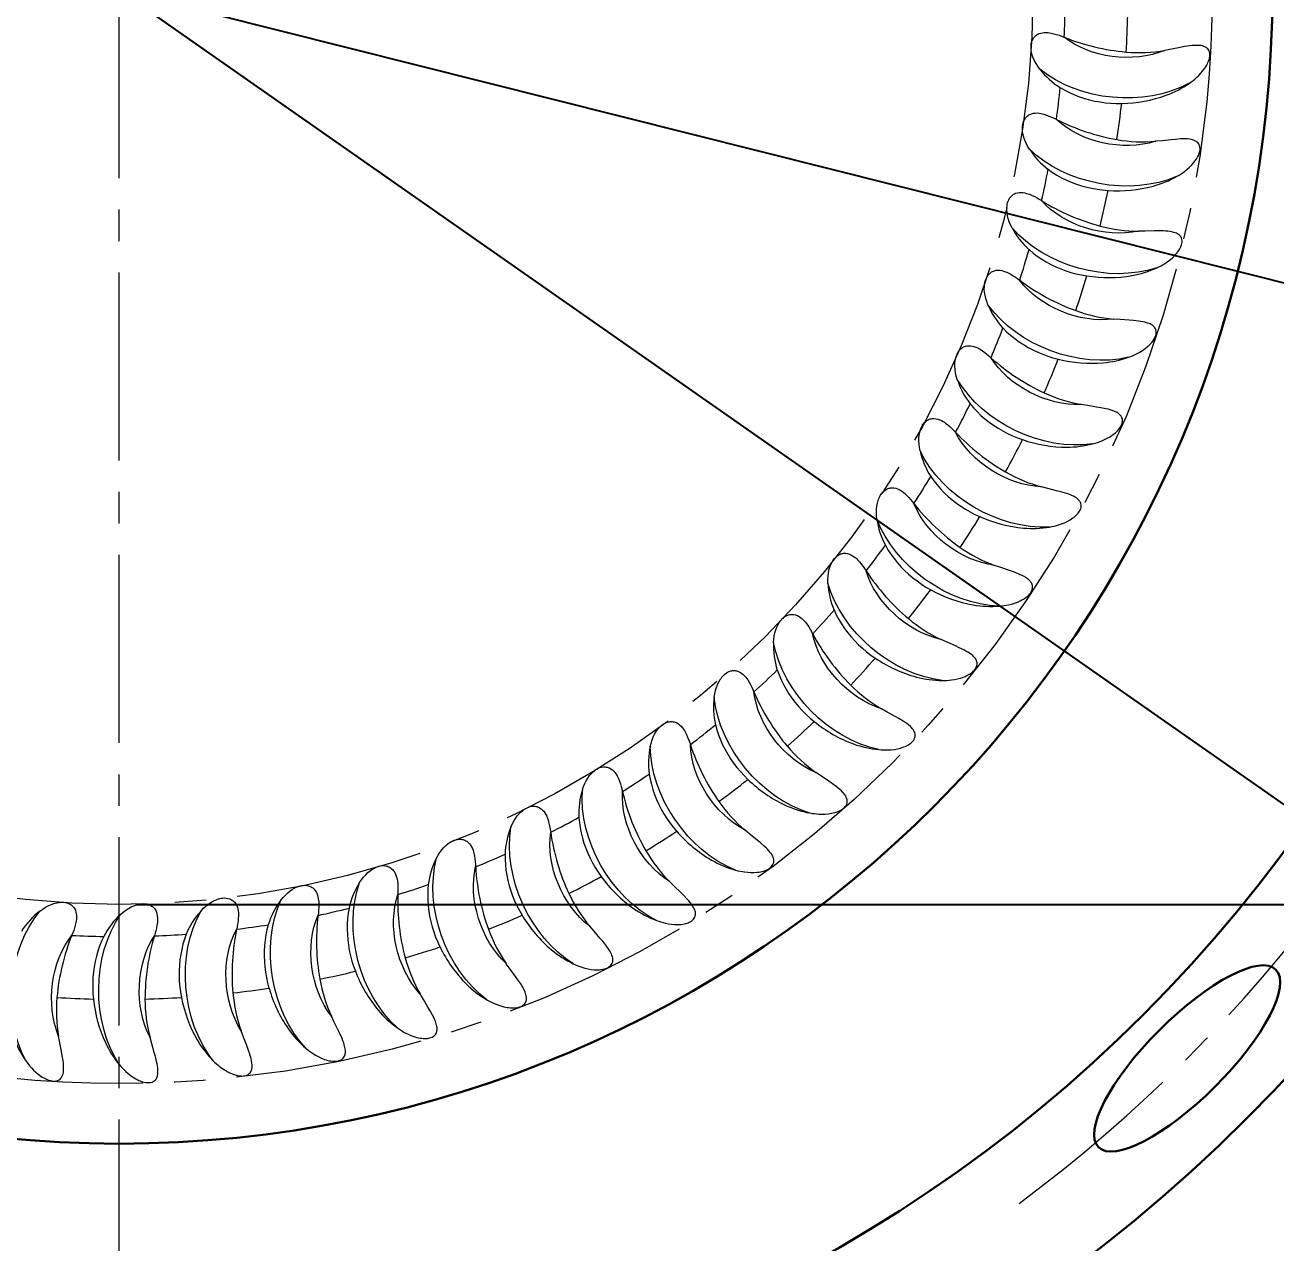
# Model space of a CAD drawing. Extents: x 89 to 513, y 1 to 440.
# Drawn here: x 231.19 to 266.08, y 167.25 to 201.22 of the extents above; entities that cross this region are included whole.
import ezdxf

# ---------------------------------------------------------------- set-up
doc = ezdxf.new("R2010")
doc.units = 0
doc.header["$LTSCALE"] = 7
doc.header["$MEASUREMENT"] = 0
doc.linetypes.add('CENTER2', pattern=[1.125, 0.75, -0.125, 0.125, -0.125])
doc.layers.get('0').update_dxf_attribs({"linetype": 'CONTINUOUS', "lineweight": 15})
for name, color, linetype, lineweight in [('1', 1, 'CENTER2', 15), ('3', 3, 'CONTINUOUS', 30), ('8', 252, 'CONTINUOUS', 15)]:
    doc.layers.add(name, color=color, linetype=linetype, lineweight=lineweight)
doc.styles.add('ITALICT', font='ITALICT.shx', dxfattribs={"width": 0.8, "height": 3})
doc.dimstyles.get("Standard").update_dxf_attribs({"dimtxt": 3, "dimasz": 3, "dimexe": 0.5, "dimexo": 0.5, "dimgap": 0.8, "dimtad": 1, "dimdsep": 46, "dimtxsty": 'ITALICT', "dimcen": 0.09, "dimazin": 2, "dimtfac": 1, "dimtmove": 0, "dimatfit": 3, "dimfxl": 1, "dimtolj": 1, "dimtzin": 0, "dimarcsym": 0})

# ---------------------------------------------------------------- blocks, each defined once
blk = doc.blocks.new('*D10')
at = {"color": 0, "lineweight": -2, "transparency": 16777216}
for p, q in [((234.307, 227.697), (314.622, 227.697)), ((314.122, 179.697), (314.122, 224.697)), ((234.307, 176.697), (314.622, 176.697))]:
    blk.add_line(p, q, dxfattribs=at)
at = {"color": 0, "transparency": 16777216}
for points in [[(313.622, 224.697), (314.622, 224.697), (314.122, 227.697)], [(313.622, 179.697), (314.622, 179.697), (314.122, 176.697)]]:
    blk.add_solid(points, dxfattribs=at)
at = {"color": 0, "transparency": 16777216, "insert": (311.822, 203.447), "char_height": 3, "attachment_point": 5, "rotation": 90, "style": 'ITALICT'}
blk.add_mtext('\\A1;51', dxfattribs=at)
blk = doc.blocks.new('*D46')
at = {"color": 0, "lineweight": -2, "transparency": 16777216}
for p, q in [((234.307, 278.197), (340.204, 278.197)), ((339.704, 275.197), (339.704, 129.197)), ((234.307, 126.197), (340.204, 126.197))]:
    blk.add_line(p, q, dxfattribs=at)
at = {"color": 0, "transparency": 16777216}
for points in [[(339.204, 275.197), (340.204, 275.197), (339.704, 278.197)], [(339.204, 129.197), (340.204, 129.197), (339.704, 126.197)]]:
    blk.add_solid(points, dxfattribs=at)
at = {"color": 0, "transparency": 16777216, "insert": (337.404, 202.197), "char_height": 3, "attachment_point": 5, "rotation": 90, "style": 'ITALICT'}
blk.add_mtext('\\A1;152', dxfattribs=at)
blk = doc.blocks.new('*D49')
at = {"color": 0, "lineweight": -2, "transparency": 16777216}
for p, q in [((233.807, 202.197), (289.087, 188.3)), ((306.788, 183.85), (291.997, 187.568))]:
    blk.add_line(p, q, dxfattribs=at)
at = {"color": 0, "transparency": 16777216}
blk.add_solid([(292.119, 188.053), (291.875, 187.084), (289.087, 188.3)], dxfattribs=at)
at = {"color": 0, "transparency": 16777216, "insert": (303.026, 187.167), "char_height": 3, "attachment_point": 5, "rotation": 345.8882, "style": 'ITALICT'}
blk.add_mtext('\\A1;R57', dxfattribs=at)
blk = doc.blocks.new('*D50')
at = {"color": 0, "lineweight": -2, "transparency": 16777216}
for p, q in [((233.807, 202.197), (288.098, 164.228)), ((309.376, 149.346), (290.556, 162.509))]:
    blk.add_line(p, q, dxfattribs=at)
blk.add_arc((233.807, 202.197), 66.25, 321.48913, 325.46446, dxfattribs=at)
at = {"color": 0, "transparency": 16777216}
blk.add_solid([(290.842, 162.919), (290.269, 162.099), (288.098, 164.228)], dxfattribs=at)
at = {"color": 0, "transparency": 16777216, "insert": (304.56, 155.521), "char_height": 3, "attachment_point": 5, "rotation": 325.032, "style": 'ITALICT'}
blk.add_mtext('\\A1;R66.25', dxfattribs=at)
blk = doc.blocks.new('A$C60527742')
at = {"layer": '8', "ltscale": 0.000105795}
for p, q in [((26.362, -1.314), (26.366, -1.315)), ((-1.314, -26.362), (-1.315, -26.366))]:
    blk.add_line(p, q, dxfattribs=at)
at = {"layer": '8', "ltscale": 0.000105772}
blk.add_line((26.147, -3.606), (26.151, -3.608), dxfattribs=at)
at = {"layer": '8', "ltscale": 0.000105599}
blk.add_line((25.733, -5.872), (25.737, -5.874), dxfattribs=at)
at = {"layer": '8', "ltscale": 0.000105629}
blk.add_line((25.124, -8.092), (25.127, -8.095), dxfattribs=at)
at = {"layer": '8', "ltscale": 0.000105635}
blk.add_line((24.323, -10.251), (24.326, -10.254), dxfattribs=at)
at = {"layer": '8', "ltscale": 0.000105657}
blk.add_line((23.337, -12.332), (23.34, -12.335), dxfattribs=at)
at = {"layer": '8', "ltscale": 0.00010566}
blk.add_line((22.173, -14.319), (22.176, -14.322), dxfattribs=at)
at = {"layer": '8', "ltscale": 0.00010554}
blk.add_line((20.841, -16.197), (20.843, -16.2), dxfattribs=at)
at = {"layer": '8', "ltscale": 0.000105645}
blk.add_line((19.35, -17.952), (19.352, -17.955), dxfattribs=at)
at = {"layer": '8', "ltscale": 0.000105614}
blk.add_line((17.712, -19.57), (17.713, -19.574), dxfattribs=at)
at = {"layer": '8', "ltscale": 0.000105854}
blk.add_line((15.939, -21.039), (15.94, -21.043), dxfattribs=at)
at = {"layer": '8', "ltscale": 0.000105665}
blk.add_line((14.044, -22.348), (14.045, -22.352), dxfattribs=at)
at = {"layer": '8', "ltscale": 0.000105819}
blk.add_line((12.043, -23.487), (12.044, -23.491), dxfattribs=at)
at = {"layer": '8', "ltscale": 0.000105631}
blk.add_line((9.95, -24.447), (9.95, -24.452), dxfattribs=at)
at = {"layer": '8', "ltscale": 0.000105532}
blk.add_line((7.782, -25.222), (7.782, -25.226), dxfattribs=at)
at = {"layer": '8', "ltscale": 0.000105612}
blk.add_line((5.554, -25.804), (5.553, -25.808), dxfattribs=at)
at = {"layer": '8', "ltscale": 0.000105595}
blk.add_line((0.989, -26.376), (0.987, -26.38), dxfattribs=at)
at = {"layer": '8', "ltscale": 0.000105749}
blk.add_line((3.284, -26.19), (3.283, -26.194), dxfattribs=at)
at = {"layer": '8'}
for points in [[(25.688, -2.205), (25.631, -2.128), (25.582, -2.05), (25.54, -1.972), (25.505, -1.894), (25.477, -1.816), (25.457, -1.738), (25.45, -1.7), (25.445, -1.661), (25.442, -1.625), (25.442, -1.589), (25.444, -1.542), (25.45, -1.496), (25.461, -1.45), (25.477, -1.405), (25.499, -1.36), (25.513, -1.337), (25.53, -1.316), (25.547, -1.296), (25.568, -1.276), (25.591, -1.257), (25.618, -1.24), (25.662, -1.217), (25.714, -1.2), (25.762, -1.19), (25.813, -1.185), (25.866, -1.184), (25.92, -1.188), (25.961, -1.193), (26.003, -1.2), (26.081, -1.218), (26.156, -1.24), (26.228, -1.263), (26.296, -1.288), (26.362, -1.314)], [(29.856, -2.603), (29.91, -2.564), (29.963, -2.523), (30.012, -2.483), (30.06, -2.441), (30.123, -2.381), (30.183, -2.318), (30.239, -2.251), (30.291, -2.18), (30.318, -2.139), (30.342, -2.097), (30.361, -2.062), (30.378, -2.025), (30.4, -1.969), (30.417, -1.911), (30.423, -1.882), (30.428, -1.852), (30.43, -1.813), (30.428, -1.774), (30.421, -1.736), (30.41, -1.701), (30.394, -1.67), (30.373, -1.642), (30.349, -1.619), (30.331, -1.605), (30.312, -1.593), (30.289, -1.581), (30.264, -1.571), (30.229, -1.56), (30.193, -1.552), (30.156, -1.547), (30.119, -1.544), (30.044, -1.543), (29.986, -1.545), (29.929, -1.55), (29.859, -1.559), (29.723, -1.58), (29.605, -1.602), (29.36, -1.649), (29.177, -1.683)], [(26.258, -2.723), (26.385, -2.796), (26.517, -2.863), (26.652, -2.923), (26.791, -2.976), (26.932, -3.023), (27.077, -3.063), (27.223, -3.097), (27.371, -3.123), (27.52, -3.143), (27.67, -3.156), (27.821, -3.163), (27.972, -3.163)], [(25.398, -4.436), (25.348, -4.353), (25.306, -4.271), (25.271, -4.19), (25.243, -4.11), (25.222, -4.03), (25.209, -3.951), (25.205, -3.911), (25.203, -3.872), (25.204, -3.836), (25.206, -3.801), (25.213, -3.754), (25.223, -3.708), (25.237, -3.664), (25.257, -3.62), (25.284, -3.577), (25.3, -3.556), (25.318, -3.536), (25.337, -3.517), (25.359, -3.5), (25.384, -3.483), (25.412, -3.468), (25.458, -3.449), (25.512, -3.436), (25.56, -3.431), (25.612, -3.43), (25.665, -3.434), (25.718, -3.442), (25.759, -3.451), (25.799, -3.462), (25.876, -3.487), (25.949, -3.515), (26.018, -3.545), (26.084, -3.575), (26.147, -3.606)], [(29.516, -5.195), (29.573, -5.161), (29.629, -5.125), (29.682, -5.089), (29.733, -5.052), (29.801, -4.997), (29.866, -4.939), (29.928, -4.878), (29.986, -4.811), (30.016, -4.773), (30.044, -4.734), (30.066, -4.7), (30.086, -4.665), (30.113, -4.611), (30.135, -4.555), (30.144, -4.526), (30.15, -4.497), (30.156, -4.458), (30.158, -4.419), (30.154, -4.381), (30.146, -4.345), (30.132, -4.312), (30.114, -4.283), (30.093, -4.257), (30.076, -4.242), (30.058, -4.229), (30.035, -4.215), (30.012, -4.202), (29.978, -4.189), (29.943, -4.178), (29.907, -4.169), (29.87, -4.163), (29.795, -4.155), (29.738, -4.153), (29.68, -4.153), (29.61, -4.155), (29.472, -4.165), (29.353, -4.176), (29.105, -4.202), (28.919, -4.22)], [(25.921, -5.001), (26.041, -5.085), (26.166, -5.163), (26.296, -5.235), (26.429, -5.3), (26.566, -5.359), (26.707, -5.412), (26.849, -5.458), (26.995, -5.497), (27.142, -5.53), (27.29, -5.556), (27.439, -5.576), (27.59, -5.588)], [(24.914, -6.632), (24.872, -6.546), (24.837, -6.461), (24.809, -6.377), (24.789, -6.294), (24.775, -6.213), (24.769, -6.133), (24.768, -6.093), (24.77, -6.054), (24.774, -6.018), (24.779, -5.983), (24.789, -5.937), (24.804, -5.893), (24.822, -5.849), (24.846, -5.807), (24.876, -5.767), (24.893, -5.747), (24.913, -5.729), (24.934, -5.712), (24.958, -5.696), (24.984, -5.682), (25.013, -5.669), (25.061, -5.655), (25.115, -5.647), (25.164, -5.645), (25.215, -5.649), (25.268, -5.658), (25.32, -5.671), (25.36, -5.683), (25.399, -5.697), (25.474, -5.729), (25.544, -5.763), (25.61, -5.799), (25.673, -5.835), (25.733, -5.872)], [(28.951, -7.748), (29.011, -7.719), (29.07, -7.688), (29.125, -7.657), (29.18, -7.624), (29.252, -7.576), (29.322, -7.524), (29.389, -7.468), (29.453, -7.407), (29.486, -7.371), (29.517, -7.334), (29.542, -7.302), (29.565, -7.269), (29.597, -7.218), (29.623, -7.164), (29.634, -7.136), (29.644, -7.108), (29.653, -7.069), (29.658, -7.031), (29.658, -6.992), (29.652, -6.956), (29.642, -6.922), (29.627, -6.891), (29.607, -6.864), (29.592, -6.847), (29.575, -6.832), (29.554, -6.816), (29.531, -6.802), (29.499, -6.785), (29.465, -6.772), (29.429, -6.76), (29.394, -6.751), (29.32, -6.736), (29.262, -6.729), (29.205, -6.724), (29.135, -6.72), (28.997, -6.717), (28.877, -6.718), (28.628, -6.723), (28.442, -6.724)], [(25.386, -7.241), (25.499, -7.335), (25.617, -7.424), (25.74, -7.507), (25.867, -7.583), (25.998, -7.654), (26.133, -7.719), (26.272, -7.777), (26.413, -7.829), (26.556, -7.874), (26.702, -7.913), (26.849, -7.946), (26.998, -7.972)], [(24.241, -8.779), (24.207, -8.689), (24.18, -8.601), (24.159, -8.515), (24.146, -8.43), (24.139, -8.348), (24.14, -8.268), (24.143, -8.229), (24.148, -8.19), (24.155, -8.155), (24.163, -8.12), (24.178, -8.075), (24.196, -8.032), (24.218, -7.99), (24.245, -7.951), (24.278, -7.913), (24.298, -7.895), (24.319, -7.878), (24.341, -7.864), (24.366, -7.85), (24.394, -7.838), (24.424, -7.828), (24.472, -7.818), (24.528, -7.814), (24.576, -7.817), (24.627, -7.825), (24.679, -7.838), (24.729, -7.856), (24.768, -7.872), (24.806, -7.889), (24.878, -7.927), (24.944, -7.967), (25.007, -8.009), (25.066, -8.05), (25.124, -8.092)], [(28.165, -10.241), (28.228, -10.218), (28.289, -10.192), (28.347, -10.166), (28.404, -10.138), (28.481, -10.096), (28.555, -10.051), (28.626, -10.001), (28.695, -9.945), (28.731, -9.913), (28.766, -9.879), (28.793, -9.849), (28.819, -9.819), (28.855, -9.77), (28.886, -9.718), (28.9, -9.692), (28.912, -9.664), (28.924, -9.627), (28.932, -9.589), (28.935, -9.551), (28.933, -9.514), (28.926, -9.479), (28.913, -9.447), (28.896, -9.418), (28.882, -9.4), (28.867, -9.384), (28.847, -9.366), (28.826, -9.35), (28.795, -9.331), (28.762, -9.314), (28.728, -9.299), (28.693, -9.287), (28.621, -9.266), (28.565, -9.254), (28.508, -9.244), (28.438, -9.234), (28.301, -9.219), (28.182, -9.21), (27.933, -9.192), (27.747, -9.177)], [(24.658, -9.426), (24.762, -9.53), (24.872, -9.628), (24.987, -9.721), (25.107, -9.809), (25.232, -9.891), (25.361, -9.967), (25.494, -10.037), (25.63, -10.101), (25.769, -10.159), (25.911, -10.211), (26.054, -10.256), (26.2, -10.294)], [(23.384, -10.858), (23.358, -10.766), (23.338, -10.676), (23.325, -10.588), (23.319, -10.503), (23.32, -10.42), (23.327, -10.34), (23.334, -10.302), (23.342, -10.264), (23.352, -10.229), (23.364, -10.195), (23.382, -10.152), (23.404, -10.11), (23.429, -10.071), (23.46, -10.033), (23.496, -9.999), (23.517, -9.983), (23.54, -9.968), (23.563, -9.955), (23.589, -9.944), (23.618, -9.934), (23.649, -9.927), (23.698, -9.921), (23.753, -9.922), (23.801, -9.929), (23.851, -9.942), (23.902, -9.96), (23.951, -9.981), (23.988, -10), (24.024, -10.021), (24.092, -10.065), (24.155, -10.111), (24.214, -10.158), (24.269, -10.204), (24.323, -10.251)], [(23.743, -11.539), (23.838, -11.652), (23.938, -11.759), (24.045, -11.862), (24.157, -11.96), (24.274, -12.052), (24.396, -12.139), (24.522, -12.221), (24.652, -12.296), (24.785, -12.366), (24.922, -12.43), (25.061, -12.488), (25.203, -12.539)], [(27.166, -12.657), (27.23, -12.639), (27.293, -12.619), (27.353, -12.598), (27.413, -12.575), (27.492, -12.54), (27.57, -12.501), (27.646, -12.457), (27.719, -12.408), (27.758, -12.379), (27.795, -12.348), (27.825, -12.321), (27.854, -12.293), (27.894, -12.248), (27.929, -12.199), (27.945, -12.174), (27.959, -12.147), (27.975, -12.111), (27.986, -12.074), (27.993, -12.036), (27.994, -12), (27.99, -11.964), (27.98, -11.931), (27.965, -11.901), (27.953, -11.882), (27.939, -11.864), (27.921, -11.845), (27.902, -11.827), (27.872, -11.805), (27.841, -11.785), (27.808, -11.768), (27.775, -11.752), (27.705, -11.725), (27.649, -11.708), (27.594, -11.693), (27.525, -11.677), (27.39, -11.651), (27.272, -11.631), (27.025, -11.592), (26.842, -11.561)], [(22.349, -12.855), (22.33, -12.76), (22.319, -12.669), (22.314, -12.581), (22.315, -12.495), (22.323, -12.413), (22.337, -12.334), (22.347, -12.296), (22.359, -12.259), (22.372, -12.225), (22.386, -12.193), (22.408, -12.151), (22.433, -12.111), (22.462, -12.074), (22.496, -12.04), (22.536, -12.009), (22.558, -11.994), (22.582, -11.982), (22.606, -11.971), (22.633, -11.962), (22.662, -11.955), (22.694, -11.95), (22.743, -11.949), (22.798, -11.955), (22.845, -11.966), (22.894, -11.983), (22.943, -12.005), (22.99, -12.031), (23.025, -12.053), (23.059, -12.077), (23.123, -12.127), (23.182, -12.178), (23.237, -12.23), (23.288, -12.281), (23.337, -12.332)], [(22.647, -13.565), (22.731, -13.685), (22.822, -13.801), (22.92, -13.913), (23.023, -14.02), (23.131, -14.122), (23.245, -14.219), (23.364, -14.311), (23.486, -14.398), (23.613, -14.479), (23.744, -14.555), (23.878, -14.624), (24.015, -14.688)], [(21.143, -14.754), (21.133, -14.658), (21.13, -14.566), (21.132, -14.477), (21.141, -14.393), (21.156, -14.311), (21.177, -14.234), (21.191, -14.197), (21.206, -14.161), (21.221, -14.128), (21.238, -14.097), (21.264, -14.058), (21.292, -14.021), (21.325, -13.986), (21.361, -13.955), (21.403, -13.927), (21.426, -13.915), (21.451, -13.904), (21.477, -13.896), (21.504, -13.889), (21.534, -13.884), (21.566, -13.882), (21.615, -13.885), (21.669, -13.896), (21.715, -13.911), (21.762, -13.932), (21.809, -13.959), (21.854, -13.989), (21.887, -14.014), (21.919, -14.041), (21.978, -14.096), (22.032, -14.152), (22.083, -14.208), (22.129, -14.264), (22.173, -14.319)], [(25.959, -14.977), (26.024, -14.964), (26.089, -14.95), (26.151, -14.934), (26.212, -14.916), (26.295, -14.888), (26.376, -14.856), (26.455, -14.82), (26.532, -14.777), (26.573, -14.751), (26.613, -14.724), (26.645, -14.7), (26.676, -14.674), (26.72, -14.632), (26.76, -14.587), (26.778, -14.563), (26.794, -14.538), (26.813, -14.503), (26.828, -14.467), (26.837, -14.43), (26.842, -14.394), (26.84, -14.358), (26.833, -14.324), (26.822, -14.293), (26.811, -14.273), (26.799, -14.254), (26.783, -14.233), (26.765, -14.214), (26.737, -14.189), (26.708, -14.167), (26.677, -14.147), (26.645, -14.128), (26.577, -14.095), (26.524, -14.073), (26.47, -14.054), (26.403, -14.032), (26.27, -13.994), (26.154, -13.963), (25.912, -13.903), (25.732, -13.856)], [(21.379, -15.487), (21.452, -15.614), (21.533, -15.738), (21.62, -15.857), (21.713, -15.973), (21.813, -16.084), (21.917, -16.191), (22.027, -16.293), (22.142, -16.39), (22.262, -16.482), (22.385, -16.569), (22.512, -16.65), (22.643, -16.725)], [(19.777, -16.54), (19.775, -16.444), (19.78, -16.352), (19.79, -16.264), (19.806, -16.18), (19.828, -16.101), (19.856, -16.026), (19.873, -15.99), (19.891, -15.955), (19.909, -15.924), (19.929, -15.895), (19.958, -15.857), (19.989, -15.823), (20.025, -15.791), (20.064, -15.763), (20.108, -15.739), (20.132, -15.729), (20.158, -15.721), (20.184, -15.715), (20.212, -15.71), (20.242, -15.708), (20.274, -15.709), (20.323, -15.716), (20.376, -15.732), (20.42, -15.751), (20.465, -15.776), (20.509, -15.806), (20.551, -15.84), (20.582, -15.868), (20.612, -15.898), (20.666, -15.958), (20.715, -16.018), (20.76, -16.079), (20.801, -16.138), (20.841, -16.197)], [(24.555, -17.182), (24.621, -17.176), (24.687, -17.167), (24.75, -17.157), (24.813, -17.144), (24.897, -17.124), (24.981, -17.099), (25.062, -17.069), (25.143, -17.033), (25.186, -17.011), (25.229, -16.987), (25.263, -16.966), (25.296, -16.943), (25.343, -16.905), (25.387, -16.864), (25.407, -16.841), (25.425, -16.818), (25.447, -16.785), (25.465, -16.75), (25.478, -16.714), (25.485, -16.678), (25.487, -16.643), (25.483, -16.609), (25.474, -16.576), (25.465, -16.555), (25.455, -16.536), (25.44, -16.513), (25.424, -16.492), (25.399, -16.465), (25.372, -16.441), (25.343, -16.418), (25.312, -16.397), (25.248, -16.358), (25.196, -16.332), (25.144, -16.307), (25.079, -16.28), (24.951, -16.23), (24.838, -16.19), (24.602, -16.108), (24.427, -16.046)], [(18.26, -18.201), (18.267, -18.105), (18.279, -18.014), (18.297, -17.927), (18.321, -17.845), (18.349, -17.768), (18.384, -17.695), (18.403, -17.661), (18.424, -17.628), (18.445, -17.599), (18.468, -17.571), (18.5, -17.536), (18.534, -17.505), (18.572, -17.477), (18.614, -17.452), (18.66, -17.432), (18.685, -17.424), (18.711, -17.418), (18.738, -17.414), (18.766, -17.412), (18.796, -17.413), (18.828, -17.416), (18.876, -17.428), (18.927, -17.448), (18.97, -17.471), (19.012, -17.5), (19.054, -17.534), (19.092, -17.571), (19.121, -17.602), (19.148, -17.634), (19.197, -17.698), (19.24, -17.763), (19.28, -17.827), (19.316, -17.889), (19.35, -17.952)], [(19.947, -17.291), (20.01, -17.424), (20.079, -17.554), (20.156, -17.681), (20.238, -17.805), (20.328, -17.924), (20.423, -18.04), (20.523, -18.151), (20.629, -18.258), (20.74, -18.36), (20.856, -18.457), (20.975, -18.548), (21.099, -18.635)], [(22.964, -19.257), (23.031, -19.256), (23.097, -19.253), (23.161, -19.248), (23.224, -19.241), (23.31, -19.228), (23.395, -19.211), (23.479, -19.188), (23.563, -19.16), (23.608, -19.142), (23.652, -19.121), (23.688, -19.103), (23.723, -19.083), (23.773, -19.05), (23.82, -19.012), (23.842, -18.991), (23.863, -18.97), (23.887, -18.939), (23.908, -18.906), (23.924, -18.871), (23.934, -18.836), (23.939, -18.801), (23.938, -18.766), (23.932, -18.733), (23.925, -18.712), (23.917, -18.691), (23.904, -18.668), (23.89, -18.645), (23.867, -18.616), (23.842, -18.589), (23.815, -18.564), (23.787, -18.54), (23.726, -18.496), (23.677, -18.465), (23.627, -18.437), (23.565, -18.403), (23.441, -18.343), (23.332, -18.293), (23.104, -18.191), (22.935, -18.114)], [(16.604, -19.723), (16.619, -19.628), (16.64, -19.538), (16.665, -19.454), (16.696, -19.374), (16.731, -19.299), (16.772, -19.23), (16.794, -19.198), (16.818, -19.167), (16.841, -19.14), (16.866, -19.114), (16.901, -19.082), (16.938, -19.054), (16.978, -19.029), (17.022, -19.008), (17.069, -18.992), (17.095, -18.986), (17.122, -18.982), (17.148, -18.981), (17.177, -18.981), (17.207, -18.985), (17.238, -18.991), (17.285, -19.007), (17.334, -19.031), (17.375, -19.058), (17.415, -19.09), (17.453, -19.128), (17.488, -19.168), (17.514, -19.201), (17.538, -19.235), (17.581, -19.304), (17.619, -19.372), (17.653, -19.439), (17.683, -19.505), (17.712, -19.57)], [(18.365, -18.964), (18.415, -19.102), (18.473, -19.238), (18.538, -19.371), (18.61, -19.501), (18.688, -19.628), (18.773, -19.751), (18.863, -19.871), (18.96, -19.986), (19.061, -20.098), (19.168, -20.204), (19.279, -20.306), (19.395, -20.403)], [(21.198, -21.185), (21.265, -21.19), (21.331, -21.193), (21.395, -21.194), (21.459, -21.192), (21.545, -21.187), (21.632, -21.177), (21.718, -21.162), (21.803, -21.141), (21.85, -21.126), (21.896, -21.11), (21.933, -21.095), (21.969, -21.078), (22.022, -21.049), (22.073, -21.016), (22.096, -20.997), (22.118, -20.977), (22.146, -20.949), (22.169, -20.918), (22.188, -20.884), (22.202, -20.85), (22.21, -20.816), (22.212, -20.781), (22.208, -20.748), (22.204, -20.726), (22.197, -20.705), (22.186, -20.68), (22.174, -20.657), (22.154, -20.626), (22.131, -20.597), (22.107, -20.569), (22.08, -20.543), (22.023, -20.494), (21.977, -20.459), (21.93, -20.426), (21.872, -20.387), (21.753, -20.316), (21.649, -20.257), (21.431, -20.136), (21.269, -20.044)], [(14.822, -21.095), (14.845, -21.002), (14.873, -20.914), (14.906, -20.832), (14.943, -20.755), (14.985, -20.684), (15.032, -20.619), (15.057, -20.588), (15.083, -20.56), (15.109, -20.535), (15.136, -20.511), (15.173, -20.482), (15.213, -20.457), (15.255, -20.436), (15.3, -20.419), (15.349, -20.407), (15.375, -20.404), (15.402, -20.402), (15.429, -20.403), (15.457, -20.406), (15.486, -20.412), (15.517, -20.421), (15.563, -20.441), (15.61, -20.469), (15.648, -20.499), (15.685, -20.535), (15.72, -20.576), (15.751, -20.619), (15.774, -20.654), (15.795, -20.691), (15.832, -20.763), (15.863, -20.834), (15.891, -20.904), (15.916, -20.972), (15.939, -21.039)], [(16.642, -20.492), (16.68, -20.634), (16.726, -20.774), (16.779, -20.913), (16.839, -21.049), (16.906, -21.182), (16.98, -21.312), (17.06, -21.439), (17.146, -21.563), (17.237, -21.682), (17.334, -21.798), (17.436, -21.909), (17.543, -22.015)], [(12.927, -22.307), (12.958, -22.216), (12.994, -22.131), (13.034, -22.052), (13.078, -21.979), (13.126, -21.911), (13.178, -21.85), (13.205, -21.822), (13.234, -21.796), (13.262, -21.773), (13.291, -21.752), (13.331, -21.727), (13.372, -21.705), (13.416, -21.688), (13.462, -21.675), (13.512, -21.667), (13.538, -21.666), (13.566, -21.667), (13.592, -21.67), (13.62, -21.676), (13.649, -21.684), (13.678, -21.696), (13.722, -21.719), (13.766, -21.752), (13.802, -21.785), (13.835, -21.824), (13.866, -21.868), (13.894, -21.914), (13.914, -21.951), (13.931, -21.989), (13.962, -22.063), (13.987, -22.137), (14.009, -22.21), (14.027, -22.279), (14.044, -22.348)], [(14.792, -21.865), (14.818, -22.009), (14.852, -22.153), (14.893, -22.295), (14.941, -22.436), (14.996, -22.575), (15.058, -22.711), (15.126, -22.844), (15.201, -22.975), (15.282, -23.102), (15.368, -23.226), (15.46, -23.345), (15.557, -23.461)], [(19.271, -22.952), (19.337, -22.963), (19.403, -22.971), (19.466, -22.978), (19.53, -22.982), (19.617, -22.984), (19.704, -22.981), (19.791, -22.974), (19.878, -22.96), (19.925, -22.95), (19.972, -22.938), (20.011, -22.926), (20.049, -22.913), (20.104, -22.889), (20.157, -22.86), (20.182, -22.843), (20.206, -22.825), (20.235, -22.799), (20.262, -22.77), (20.284, -22.739), (20.3, -22.706), (20.311, -22.672), (20.316, -22.638), (20.316, -22.605), (20.313, -22.582), (20.308, -22.56), (20.299, -22.535), (20.289, -22.511), (20.272, -22.478), (20.252, -22.447), (20.23, -22.418), (20.206, -22.389), (20.154, -22.335), (20.111, -22.296), (20.067, -22.259), (20.011, -22.216), (19.9, -22.135), (19.801, -22.066), (19.594, -21.927), (19.441, -21.821)], [(10.934, -23.349), (10.973, -23.261), (11.016, -23.179), (11.062, -23.104), (11.112, -23.035), (11.166, -22.972), (11.223, -22.916), (11.253, -22.89), (11.284, -22.867), (11.314, -22.846), (11.344, -22.828), (11.386, -22.806), (11.429, -22.788), (11.475, -22.775), (11.522, -22.766), (11.572, -22.763), (11.598, -22.764), (11.625, -22.767), (11.652, -22.772), (11.679, -22.78), (11.707, -22.791), (11.735, -22.805), (11.777, -22.833), (11.818, -22.869), (11.85, -22.905), (11.881, -22.947), (11.908, -22.993), (11.931, -23.041), (11.948, -23.08), (11.962, -23.119), (11.986, -23.196), (12.005, -23.272), (12.02, -23.346), (12.032, -23.417), (12.043, -23.487)], [(12.831, -23.071), (12.844, -23.217), (12.864, -23.363), (12.893, -23.509), (12.928, -23.653), (12.971, -23.796), (13.021, -23.937), (13.078, -24.076), (13.141, -24.212), (13.21, -24.346), (13.285, -24.477), (13.367, -24.604), (13.453, -24.727)], [(8.857, -24.213), (8.904, -24.129), (8.954, -24.051), (9.007, -23.98), (9.062, -23.916), (9.121, -23.858), (9.183, -23.807), (9.215, -23.784), (9.248, -23.763), (9.28, -23.745), (9.312, -23.73), (9.355, -23.712), (9.4, -23.698), (9.446, -23.688), (9.494, -23.683), (9.544, -23.685), (9.57, -23.688), (9.597, -23.694), (9.623, -23.701), (9.649, -23.711), (9.676, -23.725), (9.703, -23.741), (9.742, -23.772), (9.78, -23.812), (9.809, -23.851), (9.835, -23.895), (9.858, -23.943), (9.878, -23.993), (9.891, -24.033), (9.902, -24.074), (9.919, -24.153), (9.931, -24.23), (9.939, -24.305), (9.946, -24.377), (9.95, -24.447)], [(17.198, -24.544), (17.262, -24.561), (17.327, -24.575), (17.39, -24.587), (17.453, -24.597), (17.539, -24.606), (17.626, -24.611), (17.713, -24.611), (17.801, -24.606), (17.849, -24.6), (17.897, -24.592), (17.936, -24.583), (17.975, -24.573), (18.033, -24.554), (18.088, -24.529), (18.114, -24.515), (18.14, -24.499), (18.171, -24.476), (18.2, -24.449), (18.225, -24.42), (18.244, -24.389), (18.258, -24.356), (18.266, -24.323), (18.268, -24.289), (18.267, -24.267), (18.264, -24.244), (18.258, -24.218), (18.25, -24.193), (18.236, -24.159), (18.219, -24.127), (18.199, -24.095), (18.178, -24.065), (18.13, -24.007), (18.091, -23.964), (18.05, -23.923), (17.999, -23.875), (17.895, -23.785), (17.803, -23.708), (17.609, -23.551), (17.465, -23.433)], [(6.713, -24.893), (6.767, -24.813), (6.823, -24.74), (6.882, -24.674), (6.944, -24.615), (7.007, -24.562), (7.073, -24.517), (7.107, -24.497), (7.142, -24.479), (7.175, -24.464), (7.208, -24.451), (7.253, -24.437), (7.299, -24.427), (7.346, -24.421), (7.394, -24.421), (7.444, -24.426), (7.469, -24.432), (7.495, -24.44), (7.52, -24.45), (7.546, -24.462), (7.571, -24.478), (7.597, -24.497), (7.633, -24.531), (7.667, -24.574), (7.693, -24.615), (7.715, -24.661), (7.734, -24.712), (7.749, -24.763), (7.758, -24.804), (7.766, -24.845), (7.776, -24.925), (7.781, -25.003), (7.783, -25.079), (7.783, -25.151), (7.782, -25.222)], [(10.771, -24.101), (10.771, -24.248), (10.779, -24.395), (10.795, -24.543), (10.818, -24.69), (10.848, -24.836), (10.885, -24.981), (10.93, -25.124), (10.981, -25.266), (11.038, -25.405), (11.102, -25.541), (11.171, -25.675), (11.247, -25.806)], [(4.518, -25.383), (4.579, -25.308), (4.641, -25.241), (4.706, -25.18), (4.772, -25.126), (4.84, -25.079), (4.91, -25.04), (4.945, -25.023), (4.981, -25.008), (5.015, -24.996), (5.05, -24.986), (5.096, -24.976), (5.142, -24.97), (5.189, -24.968), (5.237, -24.972), (5.286, -24.982), (5.312, -24.99), (5.337, -25), (5.361, -25.012), (5.385, -25.027), (5.409, -25.044), (5.433, -25.066), (5.466, -25.103), (5.497, -25.149), (5.518, -25.192), (5.537, -25.24), (5.551, -25.292), (5.561, -25.344), (5.567, -25.386), (5.571, -25.427), (5.574, -25.508), (5.572, -25.586), (5.568, -25.661), (5.562, -25.733), (5.554, -25.804)], [(8.629, -24.948), (8.617, -25.095), (8.612, -25.242), (8.615, -25.39), (8.625, -25.539), (8.642, -25.687), (8.667, -25.834), (8.698, -25.981), (8.737, -26.126), (8.782, -26.27), (8.833, -26.412), (8.891, -26.551), (8.955, -26.688)], [(14.993, -25.95), (15.056, -25.972), (15.119, -25.992), (15.18, -26.009), (15.242, -26.024), (15.328, -26.041), (15.414, -26.054), (15.501, -26.061), (15.589, -26.063), (15.637, -26.062), (15.686, -26.058), (15.726, -26.053), (15.765, -26.046), (15.824, -26.032), (15.881, -26.013), (15.909, -26.001), (15.936, -25.987), (15.969, -25.967), (16, -25.943), (16.027, -25.916), (16.049, -25.886), (16.065, -25.855), (16.076, -25.822), (16.082, -25.789), (16.083, -25.766), (16.082, -25.744), (16.078, -25.718), (16.072, -25.692), (16.061, -25.657), (16.046, -25.623), (16.03, -25.59), (16.011, -25.558), (15.969, -25.496), (15.933, -25.45), (15.896, -25.406), (15.85, -25.353), (15.754, -25.254), (15.669, -25.17), (15.489, -24.996), (15.357, -24.866)], [(-2.205, -25.688), (-2.128, -25.631), (-2.05, -25.582), (-1.972, -25.54), (-1.894, -25.505), (-1.816, -25.477), (-1.738, -25.457), (-1.7, -25.45), (-1.661, -25.445), (-1.625, -25.442), (-1.589, -25.442), (-1.542, -25.444), (-1.496, -25.45), (-1.45, -25.461), (-1.405, -25.477), (-1.36, -25.499), (-1.337, -25.513), (-1.316, -25.53), (-1.296, -25.547), (-1.276, -25.568), (-1.257, -25.591), (-1.24, -25.618), (-1.217, -25.662), (-1.2, -25.714), (-1.19, -25.762), (-1.185, -25.813), (-1.184, -25.866), (-1.188, -25.92), (-1.193, -25.961), (-1.2, -26.003), (-1.218, -26.081), (-1.24, -26.156), (-1.263, -26.228), (-1.288, -26.296), (-1.314, -26.362)], [(2.289, -25.68), (2.355, -25.611), (2.424, -25.549), (2.493, -25.494), (2.564, -25.446), (2.636, -25.406), (2.709, -25.372), (2.746, -25.359), (2.783, -25.347), (2.818, -25.338), (2.853, -25.331), (2.899, -25.325), (2.946, -25.323), (2.993, -25.326), (3.041, -25.334), (3.089, -25.348), (3.113, -25.358), (3.138, -25.37), (3.16, -25.384), (3.183, -25.401), (3.206, -25.421), (3.228, -25.444), (3.257, -25.483), (3.284, -25.532), (3.302, -25.577), (3.316, -25.627), (3.326, -25.679), (3.331, -25.732), (3.333, -25.774), (3.333, -25.816), (3.329, -25.897), (3.321, -25.974), (3.31, -26.049), (3.298, -26.12), (3.284, -26.19)], [(0.042, -25.782), (0.114, -25.719), (0.188, -25.663), (0.262, -25.614), (0.336, -25.573), (0.411, -25.539), (0.487, -25.512), (0.525, -25.501), (0.563, -25.493), (0.599, -25.487), (0.634, -25.483), (0.681, -25.481), (0.728, -25.484), (0.775, -25.49), (0.821, -25.502), (0.868, -25.521), (0.891, -25.533), (0.914, -25.547), (0.936, -25.563), (0.957, -25.582), (0.978, -25.603), (0.998, -25.628), (1.024, -25.67), (1.046, -25.721), (1.06, -25.767), (1.07, -25.818), (1.075, -25.871), (1.076, -25.925), (1.074, -25.967), (1.071, -26.008), (1.06, -26.088), (1.045, -26.165), (1.027, -26.238), (1.009, -26.308), (0.989, -26.376)], [(6.422, -25.606), (6.397, -25.75), (6.379, -25.897), (6.369, -26.044), (6.366, -26.193), (6.371, -26.342), (6.382, -26.491), (6.401, -26.64), (6.426, -26.788), (6.459, -26.936), (6.498, -27.081), (6.543, -27.225), (6.595, -27.367)], [(4.166, -26.068), (4.128, -26.21), (4.098, -26.354), (4.075, -26.5), (4.059, -26.648), (4.05, -26.797), (4.049, -26.947), (4.055, -27.097), (4.067, -27.247), (4.087, -27.396), (4.113, -27.544), (4.145, -27.692), (4.185, -27.837)], [(12.674, -27.158), (12.735, -27.185), (12.796, -27.211), (12.856, -27.233), (12.916, -27.253), (13, -27.278), (13.084, -27.298), (13.17, -27.313), (13.258, -27.323), (13.306, -27.325), (13.355, -27.326), (13.395, -27.324), (13.435, -27.321), (13.495, -27.312), (13.554, -27.298), (13.582, -27.288), (13.61, -27.277), (13.645, -27.259), (13.678, -27.238), (13.707, -27.214), (13.731, -27.186), (13.751, -27.156), (13.764, -27.125), (13.773, -27.092), (13.776, -27.07), (13.777, -27.048), (13.775, -27.021), (13.772, -26.995), (13.763, -26.959), (13.752, -26.924), (13.738, -26.89), (13.723, -26.856), (13.686, -26.79), (13.655, -26.742), (13.622, -26.694), (13.58, -26.638), (13.493, -26.531), (13.415, -26.439), (13.252, -26.251), (13.131, -26.11)], [(-0.424, -26.395), (-0.486, -26.528), (-0.541, -26.665), (-0.589, -26.805), (-0.63, -26.948), (-0.664, -27.093), (-0.692, -27.241), (-0.712, -27.389), (-0.726, -27.539), (-0.733, -27.689), (-0.733, -27.84), (-0.726, -27.991), (-0.713, -28.141)], [(1.878, -26.332), (1.828, -26.47), (1.785, -26.611), (1.75, -26.755), (1.721, -26.901), (1.699, -27.048), (1.685, -27.197), (1.678, -27.347), (1.677, -27.497), (1.683, -27.648), (1.696, -27.798), (1.716, -27.948), (1.743, -28.096)], [(10.259, -28.159), (10.317, -28.192), (10.376, -28.222), (10.433, -28.25), (10.492, -28.276), (10.573, -28.307), (10.656, -28.335), (10.74, -28.357), (10.826, -28.374), (10.874, -28.381), (10.923, -28.386), (10.963, -28.388), (11.003, -28.388), (11.063, -28.384), (11.123, -28.375), (11.152, -28.368), (11.181, -28.359), (11.217, -28.345), (11.252, -28.327), (11.283, -28.305), (11.31, -28.28), (11.332, -28.252), (11.348, -28.221), (11.359, -28.19), (11.364, -28.168), (11.367, -28.145), (11.368, -28.119), (11.367, -28.092), (11.361, -28.056), (11.353, -28.02), (11.343, -27.985), (11.33, -27.95), (11.299, -27.881), (11.272, -27.83), (11.243, -27.78), (11.206, -27.72), (11.129, -27.606), (11.06, -27.508), (10.913, -27.306), (10.805, -27.155)], [(7.766, -28.946), (7.821, -28.983), (7.877, -29.019), (7.932, -29.052), (7.988, -29.082), (8.065, -29.121), (8.145, -29.155), (8.227, -29.185), (8.312, -29.21), (8.359, -29.221), (8.407, -29.23), (8.447, -29.235), (8.487, -29.239), (8.547, -29.24), (8.608, -29.237), (8.637, -29.232), (8.667, -29.226), (8.704, -29.215), (8.74, -29.2), (8.773, -29.181), (8.802, -29.158), (8.826, -29.132), (8.845, -29.103), (8.859, -29.072), (8.866, -29.051), (8.871, -29.029), (8.874, -29.003), (8.875, -28.976), (8.873, -28.939), (8.868, -28.903), (8.86, -28.867), (8.851, -28.831), (8.826, -28.76), (8.804, -28.707), (8.779, -28.654), (8.748, -28.592), (8.681, -28.471), (8.62, -28.367), (8.492, -28.154), (8.398, -27.993)], [(5.213, -29.513), (5.265, -29.555), (5.318, -29.595), (5.369, -29.632), (5.422, -29.668), (5.497, -29.713), (5.573, -29.754), (5.652, -29.791), (5.735, -29.823), (5.781, -29.838), (5.828, -29.851), (5.867, -29.86), (5.906, -29.867), (5.966, -29.874), (6.027, -29.875), (6.057, -29.874), (6.086, -29.87), (6.125, -29.862), (6.162, -29.85), (6.197, -29.834), (6.227, -29.814), (6.254, -29.79), (6.275, -29.763), (6.292, -29.734), (6.3, -29.713), (6.307, -29.692), (6.312, -29.666), (6.316, -29.639), (6.317, -29.603), (6.315, -29.566), (6.311, -29.529), (6.304, -29.492), (6.286, -29.42), (6.268, -29.365), (6.249, -29.31), (6.222, -29.245), (6.167, -29.119), (6.115, -29.011), (6.006, -28.787), (5.926, -28.619)], [(-2.603, -29.856), (-2.564, -29.91), (-2.523, -29.963), (-2.483, -30.012), (-2.441, -30.06), (-2.381, -30.123), (-2.318, -30.183), (-2.251, -30.239), (-2.18, -30.291), (-2.139, -30.318), (-2.097, -30.342), (-2.062, -30.361), (-2.025, -30.378), (-1.969, -30.4), (-1.911, -30.417), (-1.882, -30.423), (-1.852, -30.428), (-1.813, -30.43), (-1.774, -30.428), (-1.736, -30.421), (-1.701, -30.41), (-1.67, -30.394), (-1.642, -30.373), (-1.619, -30.349), (-1.605, -30.331), (-1.593, -30.312), (-1.581, -30.289), (-1.571, -30.264), (-1.56, -30.229), (-1.552, -30.193), (-1.547, -30.156), (-1.544, -30.119), (-1.543, -30.044), (-1.545, -29.986), (-1.55, -29.929), (-1.559, -29.859), (-1.58, -29.723), (-1.602, -29.605), (-1.649, -29.36), (-1.683, -29.177)], [(0.009, -29.97), (0.053, -30.02), (0.098, -30.069), (0.142, -30.115), (0.188, -30.159), (0.254, -30.216), (0.322, -30.27), (0.393, -30.32), (0.469, -30.366), (0.511, -30.389), (0.555, -30.41), (0.592, -30.425), (0.63, -30.439), (0.688, -30.456), (0.747, -30.468), (0.777, -30.472), (0.807, -30.473), (0.846, -30.472), (0.885, -30.467), (0.922, -30.457), (0.955, -30.442), (0.986, -30.423), (1.011, -30.401), (1.033, -30.375), (1.045, -30.356), (1.055, -30.336), (1.065, -30.311), (1.073, -30.286), (1.081, -30.25), (1.085, -30.213), (1.087, -30.176), (1.087, -30.139), (1.082, -30.064), (1.074, -30.007), (1.064, -29.95), (1.05, -29.881), (1.016, -29.748), (0.984, -29.632), (0.916, -29.392), (0.866, -29.213)], [(2.621, -29.855), (2.669, -29.901), (2.718, -29.946), (2.766, -29.988), (2.816, -30.028), (2.886, -30.079), (2.959, -30.127), (3.034, -30.171), (3.113, -30.21), (3.158, -30.229), (3.204, -30.246), (3.242, -30.258), (3.281, -30.268), (3.34, -30.28), (3.4, -30.287), (3.43, -30.288), (3.46, -30.287), (3.499, -30.282), (3.537, -30.274), (3.573, -30.261), (3.605, -30.243), (3.633, -30.222), (3.657, -30.197), (3.676, -30.169), (3.686, -30.149), (3.695, -30.128), (3.703, -30.103), (3.708, -30.077), (3.713, -30.04), (3.714, -30.004), (3.713, -29.967), (3.71, -29.93), (3.698, -29.856), (3.685, -29.799), (3.67, -29.743), (3.65, -29.676), (3.605, -29.546), (3.563, -29.433), (3.474, -29.2), (3.409, -29.026)]]:
    blk.add_lwpolyline(points, dxfattribs=at)
for centre, radius, start, end in [((0, 0), 26.399, 357.1437, 359.08), ((0, 0), 28.15, 356.4782, 358.5494), ((28.634, 4.34), 6.094, 248.1521, 264.9472), ((28.462, 2.413), 4.158, 264.9697, 279.909), ((27.392, -0.903), 2.145, 217.3905, 238.075), ((0, 0), 26.399, 352.1437, 354.08), ((28.228, -0.236), 2.873, 290.0435, 304.5281), ((27.91, 0.704), 3.866, 270.9221, 289.7047), ((0, 0), 28.15, 351.4782, 353.5494), ((28.903, 1.828), 6.094, 243.1521, 259.9472), ((28.564, -0.077), 4.158, 259.9697, 274.909), ((27.209, -3.287), 2.145, 212.3905, 233.075), ((0, 0), 26.399, 347.1437, 349.08), ((28.1, -2.695), 2.873, 285.0435, 299.5281), ((27.865, -1.732), 3.866, 265.9221, 284.7047), ((28.952, -0.698), 6.094, 238.1521, 254.9472), ((0, 0), 28.15, 346.4782, 348.5494), ((28.448, -2.566), 4.158, 254.9697, 269.9089), ((26.819, -5.646), 2.145, 207.3905, 228.075), ((0, 0), 26.399, 342.1437, 344.08), ((0, 0), 28.15, 341.4782, 343.5494), ((27.608, -4.154), 3.866, 260.9221, 279.7047), ((27.758, -5.134), 2.873, 280.0435, 294.5281), ((28.781, -3.218), 6.094, 233.1521, 249.9472), ((26.225, -7.962), 2.145, 202.3905, 223.075), ((28.116, -5.036), 4.158, 249.9697, 264.909), ((0, 0), 26.399, 337.1437, 339.08), ((28.391, -5.715), 6.094, 228.1521, 244.9472), ((0, 0), 28.15, 336.4782, 338.5494), ((27.141, -6.544), 3.866, 255.9221, 274.7047), ((27.205, -7.534), 2.873, 275.0435, 289.5281), ((25.431, -10.217), 2.145, 197.3905, 218.075), ((27.57, -7.467), 4.158, 244.9697, 259.909), ((0, 0), 26.399, 332.1437, 334.08), ((27.785, -8.167), 6.094, 223.1521, 239.9472), ((0, 0), 28.15, 331.4782, 333.5494), ((26.467, -8.885), 3.866, 250.9221, 269.7047), ((24.444, -12.394), 2.145, 192.3905, 213.075), ((26.445, -9.876), 2.873, 270.0435, 284.5281), ((0, 0), 26.399, 327.1437, 329.08), ((26.815, -9.841), 4.158, 239.9697, 254.909), ((26.968, -10.558), 6.094, 218.1521, 234.9472), ((23.271, -14.478), 2.145, 187.3905, 208.075), ((0, 0), 28.15, 326.4782, 328.5494), ((25.592, -11.157), 3.866, 245.9221, 264.7047), ((25.484, -12.144), 2.873, 265.0435, 279.5281), ((0, 0), 26.399, 322.1437, 324.08), ((25.855, -12.141), 4.158, 234.9697, 249.909), ((25.945, -12.868), 6.094, 213.1521, 229.9472), ((21.92, -16.451), 2.145, 182.3905, 203.075), ((0, 0), 28.15, 321.4782, 323.5494), ((24.522, -13.346), 3.866, 240.9221, 259.7047), ((0, 0), 26.399, 317.1437, 319.08), ((24.328, -14.318), 2.873, 260.0435, 274.5281), ((24.698, -14.348), 4.158, 229.9697, 244.909), ((24.725, -15.08), 6.094, 208.1521, 224.9472), ((20.403, -18.299), 2.145, 177.3905, 198.075), ((0, 0), 28.15, 316.4782, 318.5494), ((23.266, -15.432), 3.866, 235.9221, 254.7047), ((0, 0), 26.399, 312.1437, 314.08), ((22.988, -16.384), 2.873, 255.0435, 269.5281), ((23.354, -16.446), 4.158, 224.9697, 239.909), ((18.731, -20.007), 2.145, 172.3905, 193.075), ((23.316, -17.178), 6.094, 203.1521, 219.9472), ((0, 0), 26.399, 307.1437, 309.08), ((0, 0), 28.15, 311.4782, 313.5494), ((21.831, -17.402), 3.864, 230.931, 249.7215), ((16.916, -21.564), 2.145, 167.3905, 188.075), ((21.73, -19.145), 6.094, 198.1521, 214.9472), ((21.832, -18.419), 4.158, 219.9697, 234.909), ((21.472, -18.326), 2.873, 250.0435, 264.5281), ((0, 0), 26.399, 302.1437, 304.08), ((14.972, -22.956), 2.145, 162.3905, 183.075), ((0, 0), 28.15, 306.4782, 308.5494), ((20.233, -19.238), 3.866, 225.9221, 244.7047), ((19.979, -20.966), 6.094, 193.1521, 209.9472), ((20.143, -20.252), 4.158, 214.9697, 229.909), ((19.793, -20.127), 2.873, 245.0435, 259.5281), ((12.914, -24.173), 2.145, 157.3905, 178.075), ((0, 0), 26.399, 297.1437, 299.08), ((18.076, -22.627), 6.094, 188.1521, 204.9472), ((0, 0), 28.15, 301.4782, 303.5494), ((18.479, -20.928), 3.866, 220.9221, 239.7047), ((18.302, -21.93), 4.158, 209.9697, 224.909), ((10.758, -25.207), 2.145, 152.3905, 173.075), ((0, 0), 26.399, 292.1437, 294.08), ((17.964, -21.776), 2.873, 240.0435, 254.5281), ((16.035, -24.116), 6.094, 183.1521, 199.9472), ((0, 0), 28.15, 296.4782, 298.5494), ((16.585, -22.459), 3.866, 215.9221, 234.7047), ((8.52, -26.049), 2.145, 147.3905, 168.075), ((0, 0), 26.399, 287.1437, 289.08), ((6.218, -26.692), 2.145, 142.3905, 163.075), ((13.872, -25.422), 6.094, 178.1521, 194.9472), ((16.321, -23.442), 4.158, 204.9697, 219.909), ((-0.903, -27.392), 2.145, 127.3905, 148.075), ((1.488, -27.366), 2.145, 132.3905, 153.075), ((3.867, -27.132), 2.145, 137.3905, 158.075), ((11.604, -26.535), 6.094, 173.1521, 189.9472), ((0, 0), 26.399, 282.1437, 284.08), ((0, 0), 28.15, 291.4782, 293.5494), ((14.564, -23.819), 3.866, 210.9221, 229.7047), ((15.998, -23.259), 2.873, 235.0435, 249.5281), ((0, 0), 26.399, 277.1437, 279.08), ((4.34, -28.634), 6.094, 158.1521, 174.9472), ((0, 0), 26.399, 267.1437, 269.08), ((6.82, -28.146), 6.094, 163.1521, 179.9472), ((0, 0), 26.399, 272.1437, 274.08), ((9.247, -27.445), 6.094, 168.1521, 184.9472), ((14.215, -24.775), 4.158, 199.9697, 214.909), ((0, 0), 28.15, 286.4782, 288.5494), ((12.433, -24.997), 3.866, 205.9221, 224.7047), ((13.91, -24.564), 2.873, 230.0435, 244.5281), ((12.002, -25.92), 4.158, 194.9697, 209.909), ((0, 0), 28.15, 281.4782, 283.5494), ((10.207, -25.986), 3.866, 200.9221, 219.7047), ((0, 0), 28.15, 276.4782, 278.5494), ((7.901, -26.776), 3.864, 195.931, 214.7215), ((9.697, -26.867), 4.158, 189.9697, 204.909), ((11.716, -25.683), 2.873, 225.0435, 239.5281), ((2.413, -28.462), 4.158, 174.9697, 189.909), ((0, 0), 28.15, 266.4782, 268.5494), ((3.133, -27.742), 3.866, 185.9221, 204.7047), ((0, 0), 28.15, 271.4782, 273.5494), ((4.884, -28.143), 4.158, 179.9697, 194.909), ((5.539, -27.363), 3.866, 190.9221, 209.7047), ((7.319, -27.61), 4.158, 184.9697, 199.909), ((9.433, -26.606), 2.873, 220.0435, 234.5281), ((-0.236, -28.228), 2.873, 200.0435, 214.5281), ((4.669, -27.84), 2.873, 210.0435, 224.5281), ((7.078, -27.327), 2.873, 215.0435, 229.5281), ((2.225, -28.141), 2.873, 205.0435, 219.5281)]:
    blk.add_arc(centre, radius, start, end, dxfattribs=at)
at = {"layer": '8', "extrusion": (0, 0, -1)}
for centre, major_axis, start_param, end_param in [((27.981, -0.29), (2.231, -0.195), 0.944614, 2.318961), ((27.932, -0.854), (3.028, -0.265), 0.821964, 2.341594), ((27.849, -2.728), (2.206, -0.389), 0.944614, 2.318961), ((27.751, -3.285), (2.994, -0.528), 0.821964, 2.341594), ((27.506, -5.145), (2.164, -0.58), 0.944614, 2.318961), ((27.359, -5.691), (2.936, -0.787), 0.821964, 2.341594), ((26.953, -7.522), (2.105, -0.766), 0.944614, 2.318961), ((26.759, -8.054), (2.857, -1.04), 0.821964, 2.341594), ((26.194, -9.843), (2.03, -0.947), 0.944614, 2.318961), ((25.955, -10.356), (2.755, -1.285), 0.821964, 2.341594), ((25.237, -12.088), (1.94, -1.12), 0.944614, 2.318961), ((24.954, -12.578), (2.633, -1.52), 0.821964, 2.341594), ((24.087, -14.242), (1.835, -1.285), 0.944614, 2.318961), ((23.763, -14.705), (2.49, -1.744), 0.821964, 2.341594), ((22.754, -16.287), (1.716, -1.44), 0.944614, 2.318961), ((22.391, -16.72), (2.329, -1.954), 0.821964, 2.341594), ((21.248, -18.208), (1.584, -1.584), 0.944614, 2.318961), ((20.848, -18.608), (2.15, -2.15), 0.821964, 2.341594), ((19.147, -20.355), (1.954, -2.329), 0.821964, 2.341594), ((19.58, -19.991), (1.44, -1.716), 0.944614, 2.318961), ((17.3, -21.946), (1.744, -2.49), 0.821964, 2.341594), ((17.764, -21.621), (1.285, -1.835), 0.944614, 2.318961), ((15.322, -23.37), (1.52, -2.633), 0.821964, 2.341594), ((15.812, -23.087), (1.12, -1.94), 0.944614, 2.318961), ((13.227, -24.617), (1.285, -2.755), 0.821964, 2.341594), ((13.739, -24.378), (0.947, -2.03), 0.944614, 2.318961), ((11.031, -25.676), (1.04, -2.857), 0.821964, 2.341594), ((11.562, -25.482), (0.766, -2.105), 0.944614, 2.318961), ((8.751, -26.539), (0.787, -2.936), 0.821964, 2.341594), ((6.405, -27.201), (0.528, -2.994), 0.821964, 2.341594), ((9.297, -26.393), (0.58, -2.164), 0.944614, 2.318961), ((-0.854, -27.932), (-0.265, -3.028), 0.821964, 2.341594), ((1.584, -27.9), (0, -3.04), 0.821964, 2.341594), ((4.01, -27.656), (0.265, -3.028), 0.821964, 2.341594), ((6.962, -27.103), (0.389, -2.206), 0.944614, 2.318961), ((-0.29, -27.981), (-0.195, -2.231), 0.944614, 2.318961), ((2.15, -27.9), (0, -2.24), 0.944614, 2.318961), ((4.573, -27.606), (0.195, -2.231), 0.944614, 2.318961)]:
    blk.add_ellipse(centre, major_axis=major_axis, ratio=0.707107, start_param=start_param, end_param=end_param, dxfattribs=at)

msp = doc.modelspace()

# ---------------------------------------------------------------- linework, layer by layer
at = {"layer": '1'}
msp.add_line((233.807, 202.197), (233.807, 126.197), dxfattribs=at)
for radius in [30.5, 25.5]:
    msp.add_circle((233.807, 202.197), radius, dxfattribs=at)
for radius, start, end in [(57, 193.4627, 347.3297), (42.14, 306.5767, 323.4233)]:
    msp.add_arc((233.807, 202.197), radius, start, end, dxfattribs=at)
at = {"layer": '3'}
for radius in [44.5, 40.413, 32.175]:
    msp.add_circle((233.807, 202.197), radius, dxfattribs=at)
msp.add_ellipse((263.605, 172.4), major_axis=(-2.475, -2.475), ratio=0.316357, dxfattribs=at)

# ---------------------------------------------------------------- block references
msp.add_blockref('A$C60527742', (233.807, 202.197))

# ---------------------------------------------------------------- dimensions: what is measured, and where the dimension line sits
dim = msp.add_aligned_dim(p1=(233.807, 278.197), p2=(233.807, 126.197), distance=105.896, dimstyle='Standard')
dim.commit()
dim.dimension.update_dxf_attribs({"geometry": '*D46', "text_midpoint": (337.404, 202.197)})
dim = msp.add_linear_dim(base=(314.122, 227.697), p1=(233.807, 176.697), p2=(233.807, 227.697), angle=90, dimstyle='Standard', override={"dimdec": 1})
dim.commit()
dim.dimension.update_dxf_attribs({"geometry": '*D10', "text_midpoint": (314.122, 203.447), "dimtype": 160})
for mpoint, picture, middle in [((289.087, 188.3), '*D49', (302.466, 184.937)), ((288.098, 164.228), '*D50', (303.242, 153.636))]:
    dim = msp.add_radius_dim(center=(233.807, 202.197), mpoint=mpoint, dimstyle='Standard')
    dim.commit()
    dim.dimension.update_dxf_attribs({"geometry": picture, "text_midpoint": middle, "dimtype": 164})

doc.saveas('drawing.dxf')
